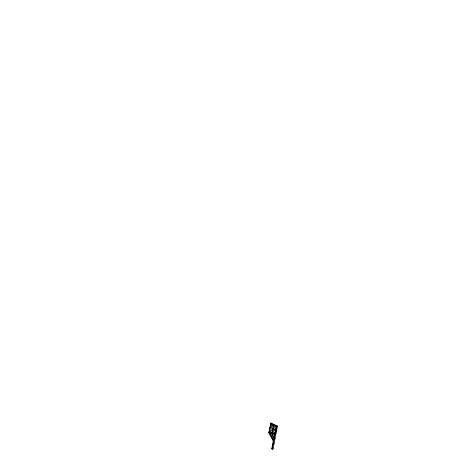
<?xml version="1.0" encoding="UTF-8"?>
<svg xmlns="http://www.w3.org/2000/svg" width="473" height="473" viewBox="0 0 473 473"><rect width="100%" height="100%" fill="white"/><g stroke="black" fill="none" stroke-linecap="round" stroke-linejoin="round"><path stroke-width="0.71" d="M273.418 440.434L271.756 448.895L272.631 449.35L272.909 447.937M273.595 444.413L273.867 443M274.559 439.47L274.831 438.057M275.93 432.417L276.202 431.004M272.631 449.35L273.087 448.67L277.462 426.108L276.628 425.676L276.191 426.333M273.696 439.027L273.973 437.614M274.665 434.09L274.943 432.683M273.571 440.854L276.516 425.842L271.047 422.998L270.834 423.323L268.877 432.647L273.353 441.191L273.571 440.854L269.096 432.31L271.047 422.998M271.756 448.895L272.212 448.215L276.628 425.676M270.272 426.002L270.485 425.67L275.99 428.532L275.777 428.851M269.699 428.715L269.917 428.384L275.452 431.258M269.415 430.087L269.634 429.75L275.185 432.641M268.877 432.647L269.096 432.31M270.154 435.089L270.373 434.752L274.364 436.827M277.024 426.77L277.462 426.108M271.1 436.892L271.319 436.555L274.127 438.016M272.212 448.215L273.087 448.67M270.834 423.323L273.022 424.464M276.303 426.173L273.565 424.748L273.784 424.417L271.845 433.972L274.044 438.453M276.256 427.178L270.769 424.322L270.556 424.653L272.2 425.511M275.724 429.892L270.201 427.018L269.988 427.356L271.088 427.929M273.299 429.076L275.505 430.223M273.855 432.393L274.967 432.972M274.914 434.025L269.344 431.128L269.125 431.465L271.354 432.624M272.466 433.203L274.133 434.072M274.642 435.42L269.261 432.624L269.042 432.961L270.331 433.635M273.459 438.116L273.908 438.353M273.849 439.435L272.448 438.708L272.223 439.045L273.631 439.772"/></g></svg>
